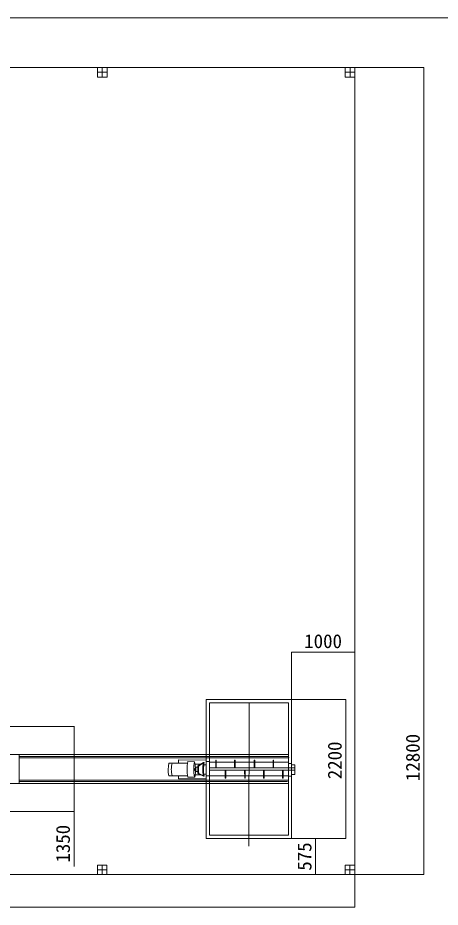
# Model space of a CAD drawing. Units: millimetres, scale not verified. Extents: x -52572 to 20616, y -26431 to 14081.
# Drawn here: x 4302 to 10994, y -25 to 14081 of the extents above; entities that cross this region are included whole.
import ezdxf
from ezdxf.enums import TextEntityAlignment as Align

# ---------------------------------------------------------------- set-up
doc = ezdxf.new("R2010")
doc.units = ezdxf.units.MM
doc.header["$LTSCALE"] = 100
doc.layers.add('F-0', color=7, linetype='Continuous', lineweight=18)
doc.layers.add('F-E_0', color=7, linetype='Continuous', lineweight=18)
doc.styles.add('ＭＳ ゴシック', font='')
doc.styles.get('ＭＳ ゴシック').set_extended_font_data('MS Gothic')

# ---------------------------------------------------------------- blocks, each defined once
blk = doc.blocks.new('_OPEN')
at = {"layer": 'F-E_0'}
blk.add_line((0, 0), (-1, 0), dxfattribs=at)
blk.add_lwpolyline([(-1, 0.17), (0, 0), (-1, -0.17)], dxfattribs=at)

msp = doc.modelspace()

# ---------------------------------------------------------------- linework, layer by layer
at = {"layer": 'F-0', "color": 6}
msp.add_line((20616.5, 14081.2), (-20618, 14081.2), dxfattribs=at)
at = {"layer": 'F-E_0', "color": 4, "lineweight": 9}
for p, q in [((-14360.6, 13292), (9639.4, 13292)), ((-14360.1, 13292), (9639.9, 13292)), ((5564.9, 13142), (5564.9, 13292)), ((5564.9, 13292), (5714.9, 13292)), ((5639.9, 13142), (5639.9, 13292)), ((5714.9, 13142), (5714.9, 13292)), ((9489.9, 13142), (9489.9, 13292)), ((9489.9, 13292), (9639.9, 13292)), ((9564.9, 13142), (9564.9, 13292)), ((9639.4, 492), (9639.4, 13292)), ((5564.9, 13217), (5714.9, 13217)), ((5714.9, 13142), (5564.9, 13142)), ((9489.9, 13217), (9639.9, 13217)), ((9489.9, 13142), (9639.9, 13142)), ((7288.4, 3267), (8638.4, 3267)), ((7288.4, 3267), (7288.4, 1067)), ((8638.4, 3267), (8638.4, 1067)), ((7338.4, 3217), (8591.4, 3217)), ((7338.4, 3217), (7338.4, 1117)), ((7964.9, 3217), (7963.4, 941.8)), ((8591.4, 3217), (8591.4, 1117)), ((3901.8, 2399), (6437.7, 2399)), ((4321.6, 1935), (4321.6, 2401.5)), ((6437.7, 2399), (8591.4, 2399)), ((4583.9, 2367), (4321.6, 2367)), ((6437.7, 2365), (4321.6, 2365)), ((6437.7, 2342), (4321.6, 2342)), ((8595.6, 2365), (6437.7, 2365)), ((8595.6, 2342), (6437.7, 2342)), ((6695.8, 2261.4), (6991.5, 2260.8)), ((6849.4, 2261.1), (6849.5, 2311.1)), ((6849.5, 2311.1), (7283.9, 2310.1)), ((6996.2, 2283.8), (7100.4, 2283.5)), ((7155.4, 2219), (7244, 2269.4)), ((7167.3, 2217.6), (7255, 2269.4)), ((7244, 2269.4), (7255, 2269.4)), ((7290.2, 2285.1), (7334.7, 2285)), ((7338.4, 2277), (7436.6, 2277)), ((7445.6, 2308.1), (7436.6, 2308)), ((7436.6, 2308), (7436.7, 2187)), ((7445.6, 2308.1), (7445.7, 2187)), ((7445.6, 2277), (7736.6, 2277)), ((7745.6, 2308.4), (7745.7, 2187)), ((7745.6, 2277), (8045.6, 2277)), ((8054.6, 2308.7), (8054.7, 2187)), ((8054.6, 2277), (8345.6, 2277)), ((8354.6, 2309), (8354.7, 2187)), ((8354.6, 2277), (8591.4, 2277)), ((8592.9, 2365), (8593.2, 2342)), ((7104.5, 2176.5), (7104.4, 2144.5)), ((7104.4, 2144.5), (7122.6, 2144.5)), ((7104.5, 2176.5), (7122.7, 2176.5)), ((7108.2, 2245.5), (7201.7, 2245.3)), ((7115.5, 2191.2), (7115.5, 2177.7)), ((7116.7, 2126.5), (7116.7, 2144.6)), ((7123.3, 2125.5), (7153.3, 2125.4)), ((7123.5, 2195.5), (7153.5, 2195.4)), ((7248.9, 2235.2), (7290.1, 2235.1)), ((7338.4, 2187), (8591.4, 2187)), ((7338.4, 2147), (8591.4, 2147)), ((7586.8, 2147), (7586.9, 2022.9)), ((7895.8, 2147), (7895.9, 2023.2)), ((7904.8, 2147), (7904.9, 2023.2)), ((8195.8, 2147), (8195.9, 2023.5)), ((8204.8, 2147), (8204.9, 2023.5)), ((8495.8, 2147), (8495.9, 2023.8)), ((8504.8, 2147), (8504.9, 2023.8)), ((8588.7, 2147), (8696.2, 2147)), ((8590.1, 2256.2), (8640.7, 2256.1)), ((8591.4, 2187), (8695.3, 2187)), ((8640, 2231.1), (8690, 2231)), ((8690, 2231), (8689.7, 2081)), ((6437.7, 1992), (4321.6, 1992)), ((6437.7, 1992), (8585.9, 1992)), ((6695.3, 2061.4), (6991.6, 2060.8)), ((6848.8, 2011.1), (6848.9, 2061.1)), ((6848.8, 2011.1), (7289.9, 2010.1)), ((6995.6, 2037.8), (7105.3, 2037.5)), ((7111.6, 2075.5), (7198, 2075.3)), ((7155.7, 2095.3), (7243.8, 2053.4)), ((7167.6, 2097.4), (7254, 2053.4)), ((7243.8, 2053.4), (7254, 2053.4)), ((7248.6, 2085.2), (7289.9, 2085.1)), ((7295.9, 2057), (7586.9, 2057)), ((7595.9, 2057), (7895.9, 2057)), ((7904.9, 2023.2), (7895.9, 2023.2)), ((7904.9, 2057), (8195.9, 2057)), ((8204.9, 2023.5), (8195.9, 2023.5)), ((8204.9, 2057), (8495.9, 2057)), ((8504.9, 2023.8), (8495.9, 2023.8)), ((8504.9, 2057), (8591.4, 2057)), ((8589.6, 2056.2), (8640.4, 2056.1)), ((8639.7, 2081.1), (8689.7, 2081)), ((3896.2, 1935), (6437.7, 1935)), ((6437.7, 1969), (4321.6, 1969)), ((6437.7, 1969), (8575.4, 1969)), ((6437.7, 1935), (8592.8, 1935)), ((7288.4, 1067), (8638.4, 1067)), ((8591.4, 1117), (7338.4, 1117)), ((9639.4, 492), (9639.4, 892)), ((5564.4, 492), (5564.4, 642)), ((5564.4, 642), (5714.4, 642)), ((5564.4, 567), (5714.4, 567)), ((5639.4, 492), (5639.4, 642)), ((5714.4, 492), (5714.4, 642)), ((9489.4, 492), (9489.4, 642)), ((9489.4, 642), (9639.4, 642)), ((9489.4, 567), (9639.4, 567)), ((9564.4, 492), (9564.4, 642)), ((-14360.6, 492), (9639.4, 492))]:
    msp.add_line(p, q, dxfattribs=at)
at = {"layer": 'F-E_0'}
for p, q in [((9639.9, 13292), (10736.1, 13292)), ((10735.6, 494.5), (10735.6, 13289.5)), ((8639.4, 3267.5), (8639.4, 4018.4)), ((8641.9, 4017.9), (9636.9, 4017.9)), ((9639.4, 3692.5), (9639.4, 4018.4)), ((8638.9, 3267), (9499.5, 3267)), ((9499, 1069.5), (9499, 3264.5)), ((3936.5, 2842), (5193.7, 2842)), ((5193.2, 2844.5), (5193.2, 2847)), ((5193.2, 2842), (5193.2, 1492)), ((3936.5, 1492), (5193.7, 1492)), ((5193.2, 1489.5), (5193.2, 619.7)), ((8638.9, 1067), (9499.5, 1067)), ((8638.9, 1067), (9021, 1067)), ((9020.5, 1064.5), (9020.5, 494.5)), ((8639.9, 492), (9021, 492)), ((9439.9, 492), (10736.1, 492)), ((9639.4, 491.5), (9639.4, -24.6)), ((9636.9, -24.1), (-14358.1, -24.1))]:
    msp.add_line(p, q, dxfattribs=at)
at = {"layer": 'F-E_0', "color": 4, "lineweight": 9}
for points in [[(7745.6, 2308.4), (7736.6, 2308.3), (7736.7, 2187)], [(8054.6, 2308.7), (8045.6, 2308.7), (8045.7, 2187)], [(8354.6, 2309), (8345.6, 2309), (8345.7, 2187)], [(7595.8, 2147), (7595.9, 2022.9), (7586.9, 2022.9)]]:
    msp.add_lwpolyline(points, dxfattribs=at)
for centre, radius, start, end in [((7106.2, 2160.5), 422.7, 166.17769, 193.54769), ((7106.2, 2160.5), 372.7, 164.26769, 195.42769), ((7620.3, 2159.3), 636.4, 168.71769, 191.00769), ((7724.5, 2159.1), 636.4, 168.71769, 191.00769), ((6544.3, 2149.3), 572.1, 4.26769, 13.55769), ((7766.8, 2159.1), 534.4, 168.90592, 190.72629), ((7777, 2159), 533.5, 168.05769, 191.41769), ((6544.3, 2149.3), 572.1, 348.72769, 357.65769), ((7765.9, 2159), 643.5, 176.74769, 182.98769), ((7765.9, 2159), 613.5, 174.37769, 185.95769), ((7765.9, 2159), 601.5, 174.40769, 185.87769), ((7765.9, 2159), 613.5, 185.93769, 185.95769)]:
    msp.add_arc(centre, radius, start, end, dxfattribs=at)

# ---------------------------------------------------------------- block references
at = {"layer": 'F-E_0', "xscale": 2.5, "yscale": 2.5}
for p, rotation in [((10735.6, 13292), 90), ((8639.4, 4017.9), 180), ((9499, 3267), 90), ((5193.2, 2842), 270), ((5193.2, 1492), 90), ((9020.5, 1067), 90), ((9499, 1067), 270), ((9020.5, 492), 270), ((10735.6, 492), 270)]:
    msp.add_blockref('_OPEN', p, dxfattribs=dict(at, rotation=rotation))
for p in [(9639.4, 4017.9), (9639.4, -24.1)]:
    msp.add_blockref('_OPEN', p, dxfattribs=at)

# ---------------------------------------------------------------- texts
at = {"layer": 'F-E_0', "style": 'ＭＳ ゴシック'}
msp.add_text('1000', height=219.9, dxfattribs=at).set_placement((8839.4, 4018.4), align=Align.BOTTOM_LEFT)
for s, p in [('12800', (10735.1, 1976.1)), ('2200', (9498.5, 2005.2)), ('1350', (5192.7, 683.4)), ('575', (9020, 554.5))]:
    msp.add_text(s, height=219.9, rotation=90, dxfattribs=at).set_placement(p, align=Align.BOTTOM_LEFT)

doc.saveas('drawing.dxf')
